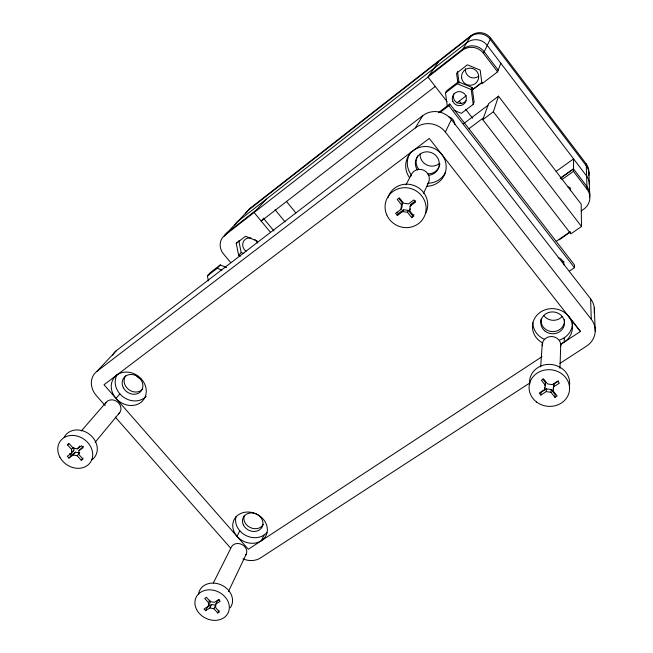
<?xml version="1.0" encoding="UTF-8"?>
<svg xmlns="http://www.w3.org/2000/svg" width="653" height="653" viewBox="0 0 653 653"><rect width="100%" height="100%" fill="white"/><g stroke="black" fill="none" stroke-linecap="round" stroke-linejoin="round"><path stroke-width="0.98" d="M569.392 271.117L574.452 267.689L574.469 264.947L449.762 104.023L438.416 112.683M581.146 211.009L583.611 209.295A15.084 14.366 -6.5 0 0 587.039 189.174L573.465 171.372L573.587 158.899L556.152 171.355M73.095 455.019L77.201 455.729L79.576 452.904L75.487 452.194L73.095 455.019L68.924 458.096L67.308 456.292L71.471 453.198L71.536 449.386L73.34 447.289M71.471 453.198L73.871 450.382L73.92 447.534M83.413 446.325L78.948 450.676L78.874 454.496L82.915 459.018L81.241 460.243L77.201 455.729M564.2 342.131L564.314 337.732M559.98 368.365L560.747 344.278M563.898 264.889L563.686 261.143M554.96 397.334L555.066 394.551L551.099 389.572L546.422 388.829L541.027 392.298L540.839 395.073L546.259 391.588L550.969 392.331L554.96 397.334L557.14 395.947L553.148 390.935L553.271 388.176L553.989 383.931L558.65 380.936M553.148 390.935L553.989 383.931M550.969 392.331L551.099 389.572M546.259 391.588L546.422 388.829M540.839 395.073L539.247 393.073L544.659 389.572L545.369 385.311L545.533 382.585L542.684 379.009M544.659 389.572L544.765 387.735M219.237 599.536L217.522 600.638L215.857 604.074L215.621 607.6L219.432 611.869L217.718 612.963L213.906 608.702L215.58 605.241L211.556 604.498L209.858 607.951L205.589 610.694L204.062 608.988L208.323 606.229L208.552 602.711L209.825 600.14M210.144 601.038L210.029 602.784L208.323 606.229M540.651 366.921L542.292 343.633M402.656 211.605L407.448 212.29L411.7 217.629L412.59 215.719L408.354 210.405L403.587 209.719L402.656 211.605L397.326 215.539L395.62 213.409L400.942 209.458L401.481 204.805L402.419 202.952L398.779 198.381M402.419 202.952L401.881 207.589L400.942 209.458M411.7 217.629L413.847 216.061L409.586 210.715L410.141 206.062L411.031 204.201L415.618 200.814M410.819 206.054L411.031 204.201M544.961 385.972L545.533 382.585M482.796 119.687L493.35 111.777L498.517 96.162L581.194 204.169L581.505 226.501L570.853 233.856L482.796 119.687L488.607 103.631L498.517 96.162M457.875 82.939L456.553 73.234L467.434 64.818L480.184 70.091L481.955 83.747L497.586 71.846L500.802 63.227M453.966 110.316L461.336 113.377L473.205 104.382L474.119 102.235L472.168 87.518L458.365 81.796L446.619 90.832L445.46 92.873L447.378 106.659M473.205 104.382L471.237 89.543L472.168 87.518M423.593 193.28L428.678 182.236M261.355 540.725L263.951 535.134M228.379 591.642L246.352 553.924M217.718 612.963L218.959 610.367M409.586 210.715L410.484 208.838M407.448 212.29L408.354 210.405M559.931 363.411L586.451 346.188A21.018 19.296 2.9 0 0 591.267 319.252L445.354 132.053L451.386 119.589A20.447 20.031 29.7 0 0 422.703 115.687L116.618 350.416L96.971 371.32A19.174 16.415 36.8 0 0 96.375 395.612L105.133 405.57M497.586 71.846L483.44 53.293L490.762 38.16A14.154 14.023 -70.3 0 0 471.025 35.637L250.27 208.176L224.714 235.374A14.064 12.815 39.5 0 0 223.546 254.001L230.697 262.555M205.589 610.694L207.295 607.241L211.556 604.498M213.302 583.015L231.178 547.467A8.244 6.922 26 0 1 242.312 544.724A8.244 6.922 26 0 1 245.422 555.474M237.015 536.35L239.806 530.799M397.326 215.539L398.289 213.637L403.587 209.719M439.959 112.528L448.88 105.721L449.762 104.023M405.962 184.84L411.17 174.947M445.46 92.873L457.312 83.764L458.365 81.796M96.971 371.32L415.308 127.923L422.703 115.687M224.714 235.374L462.038 50.526L471.025 35.637M438.669 61.504L427.993 77.046L447.011 101.582M81.241 460.243L83.004 458.112M95.15 442.269L119.785 412.516M68.924 458.096L71.332 455.263L75.487 452.194M71.536 449.386L67.479 444.848L69.153 443.607L73.209 448.146L77.332 448.864L79.707 446.064M115.997 398.403L119.883 393.873M240.451 256.188L238.663 255.429L241.169 252.499L238.794 240.565M81.233 431.029L105.974 402.55M67.479 444.848L68.687 443.46M263.861 218.053L261.192 221.098L435.257 86.425M208.413 280.88L207.368 275.909L217.343 268.236L220.257 264.93L226.567 267.575M207.368 275.909L210.348 272.554L220.257 264.93M238.663 255.429L236.255 243.414L237.521 241.994M266.375 199.1L254.099 212.486L270.538 232.427M256.531 209.833L227.342 232.582A13.958 12.742 39.6 0 0 224.159 236.402M429.184 75.315L462.969 48.991A15.166 15.092 -77.5 0 1 484.2 51.734L498.223 70.132M236.255 243.414L245.552 236.239L257.282 241.161L257.641 243.014M472.437 89.796L482.11 82.417M472.674 89.616L481.947 82.539M456.831 102.905L466.315 95.673M463.654 123.637L488.003 105.288M468.919 128.739L483.465 117.826M72.491 451.411L73.871 450.382M77.332 448.864L81.527 445.754L83.151 447.574L78.948 450.676M410.141 206.062L415.512 202.087L413.806 199.94L408.435 203.916L403.619 203.214L399.342 197.851L397.204 199.443L401.481 204.805M412.59 215.719L414.01 214.674M560.258 178.31L573.489 168.898L586.957 186.57A14.962 14.26 -6.8 0 1 589.586 197.198M560.331 178.261L573.489 168.898M561.866 179.624L573.465 171.372M556.201 241.381L570.077 231.791M559.205 239.798L570.404 232.06M542.023 356.677L248.344 549.263L104.023 384.748L429.282 138.452L580.452 331.479L560.788 344.368M529.991 382.862L260.514 557.931A18.496 15.582 25.7 0 1 242.924 558.854M215.857 604.074L220.159 601.307L218.633 599.593L214.323 602.36L210.266 601.609L206.438 597.315L204.724 598.426L208.552 602.711M553.875 386.674L559.343 383.156L557.735 381.14L552.275 384.666L547.549 383.907L543.541 378.879L541.361 380.283L545.369 385.311M209.858 607.951L213.906 608.702M457.312 83.764L471.237 89.543M567.547 186.652L570.224 187.77L570.551 190.766M241.169 252.499L243.838 253.617M217.343 268.236L221.889 270.146M448.815 116.74C452.203 117.769 454.725 120.968 454.863 124.527M558.135 257.478L561.637 259.551L563.629 262.947M69.724 453.468L71.332 455.263M115.246 417.055L230.509 547.973M263.624 218.453L273.942 230.982M275.068 209.686L285.083 221.906M286.365 201.312L295.85 212.919M397.155 212.225L398.289 213.637M568.624 316.387L580.452 331.479M451.386 119.589L590.606 298.829A20.088 18.553 2 0 1 594.124 312.73M448.88 105.721L574.452 267.689M459.467 101.272L461.328 103.68M465.679 109.304L472.511 118.152M493.35 111.777L581.505 226.501M490.762 38.16L586.223 163.895A13.933 13.354 -10 0 1 588.663 173.845M457.524 71.52L459.092 83.078M588.859 172.261L589.773 195.337M594.295 307.873L595.218 331.202M586.223 163.895L587.039 189.174M590.606 298.829L591.267 319.252M439.077 166.801A11.991 11.64 26.5 0 1 427.364 173.829M418.663 169.192A11.991 11.64 26.5 0 1 417.871 155.781M439.853 163.862A11.991 11.64 26.5 0 1 439.42 165.854M438.849 163.887A11.697 11.379 26.6 0 1 420.067 154.124M142.64 389.18A10.823 9.338 36 0 1 128.551 389.449A10.823 9.338 36 0 1 125.621 375.842M141.26 379.36A10.587 9.175 36.2 0 1 136.836 376.152M564.461 319.709A11.795 10.881 4.6 0 1 552.495 331.602A11.795 10.881 4.6 0 1 541.092 318.966M562.257 316.452A11.509 10.652 4.1 0 1 544.047 315.881M263.363 524.31A10.497 8.922 26 0 1 250.303 527.583A10.497 8.922 26 0 1 244.369 515.413M542.847 343.103A20.014 18.431 4.9 0 1 537.395 314.722A20.014 18.431 4.9 0 1 568.559 316.313A20.014 18.431 4.9 0 1 560.584 344M409.537 177.64A20.374 19.745 26.5 0 1 417.389 148.166A20.374 19.745 26.5 0 1 445.583 162.058A20.374 19.745 26.5 0 1 427.021 186.252M572.469 322.068A19.827 18.284 4.7 0 1 559.784 339.944M544.692 339.421A19.827 18.284 4.7 0 1 532.856 322.713M445.591 172.147A20.178 19.574 26.5 0 1 428.425 183.199M411.627 175.355A20.178 19.574 26.5 0 1 410.713 152.108M417.463 170.017A12.048 11.689 26.5 0 1 422.116 152.867A12.048 11.689 26.5 0 1 438.783 160.426A12.048 11.689 26.5 0 1 429.005 175.257M146.207 396.338A18.211 15.688 36 0 1 122.976 396.755A18.211 15.688 36 0 1 117.295 374.389M266.93 532.481A17.655 14.995 26 0 1 245.585 535.338A17.655 14.995 26 0 1 236.133 516.254M112.659 355.199A18.39 15.901 37.1 0 1 116.618 350.416M415.308 127.923A21.427 20.896 29.2 0 1 445.354 132.053M529.681 384.242A20.08 18.17 6.7 0 1 550.03 364.398A20.08 18.17 6.7 0 1 569.408 385.85M542.251 345.853A9.313 8.53 5.5 0 1 551.695 336.515A9.313 8.53 5.5 0 1 560.69 346.506M387.906 197.786A20.488 19.598 26.4 0 1 414.859 185.819A20.488 19.598 26.4 0 1 425.552 213.49M410.704 176.473A9.485 9.15 26.5 0 1 423.789 170.27A9.485 9.15 26.5 0 1 427.47 184.301M198.52 594.181A17.631 14.521 26 0 1 220.861 584.745A17.631 14.521 26 0 1 230.289 607.723M64.084 437.428A18.243 15.272 35.3 0 1 89.861 434.596A18.243 15.272 35.3 0 1 91.942 459.794M105.117 404.248A8.513 7.256 35.7 0 1 117.14 401.636A8.513 7.256 35.7 0 1 118.446 413.863M465.94 100.807A7.028 6.979 28.2 0 1 453.868 93.844M589.341 184.538A14.488 13.844 -8.2 0 0 586.614 176.024L487.252 45.416A14.693 14.595 -72.9 0 0 466.715 42.78L237.978 221.261A13.533 12.415 40 0 0 234.876 224.991M588.745 175.779A14.023 13.427 -9.7 0 0 586.28 165.772L490.223 39.286A14.235 14.113 -70.6 0 0 470.356 36.739L248.36 210.209A13.117 12.089 40.4 0 0 245.34 213.833M247.267 211.784A13.044 12.032 40.5 0 1 250.27 208.176M246.091 251.315A7.983 7.305 38.7 0 1 243.096 242.353A7.983 7.305 38.7 0 1 250.923 237.921M254.719 239.512A7.983 7.305 38.7 0 1 257.347 242.687M462.038 50.526A15.28 15.215 -79.3 0 1 483.44 53.293M478.649 76.246A8.326 8.301 -71.8 0 1 465.369 68.581M234.451 532.57A17.802 15.084 26 0 0 264.359 538.064A17.802 15.084 26 0 0 251.315 512.336A17.802 15.084 26 0 0 234.451 532.57M113.263 394.404A18.366 15.786 35.9 0 0 143.587 399.636A18.366 15.786 35.9 0 0 129.433 372.349A18.366 15.786 35.9 0 0 113.263 394.404M545.206 331.251A11.844 10.921 4.7 0 0 564.339 324.68A11.844 10.921 4.7 0 0 548.389 312.591A11.844 10.921 4.7 0 0 545.206 331.251M123.36 387.735A10.872 9.362 36 0 0 141.317 390.78A10.872 9.362 36 0 0 132.918 374.626A10.872 9.362 36 0 0 123.36 387.735M243.487 525.143A10.546 8.954 26 0 0 261.2 528.35A10.546 8.954 26 0 0 253.454 513.111A10.546 8.954 26 0 0 243.487 525.143M536.57 402.011A20.284 18.333 6.9 0 0 569.334 391.351A20.284 18.333 6.9 0 0 542.072 370.741A20.284 18.333 6.9 0 0 536.57 402.011M386.731 214.853A20.708 19.778 26.4 0 0 422.034 220.192A20.708 19.778 26.4 0 0 408.027 187.933A20.708 19.778 26.4 0 0 386.731 214.853M196.692 609.69A17.794 14.611 26 0 0 226.485 615.404A17.794 14.611 26 0 0 213.204 590.181A17.794 14.611 26 0 0 196.692 609.69M59.929 457.231A18.423 15.378 35.3 0 0 90.171 462.659A18.423 15.378 35.3 0 0 75.634 435.714A18.423 15.378 35.3 0 0 59.929 457.231M452.798 101.28A7.093 7.036 28 0 0 464.96 102.937A7.093 7.036 28 0 0 460.251 91.632A7.093 7.036 28 0 0 452.798 101.28M461.606 77.821A8.587 8.579 52 0 0 475.335 83.543A8.587 8.579 52 0 0 473.417 68.794A8.587 8.579 52 0 0 461.606 77.821"/></g></svg>
